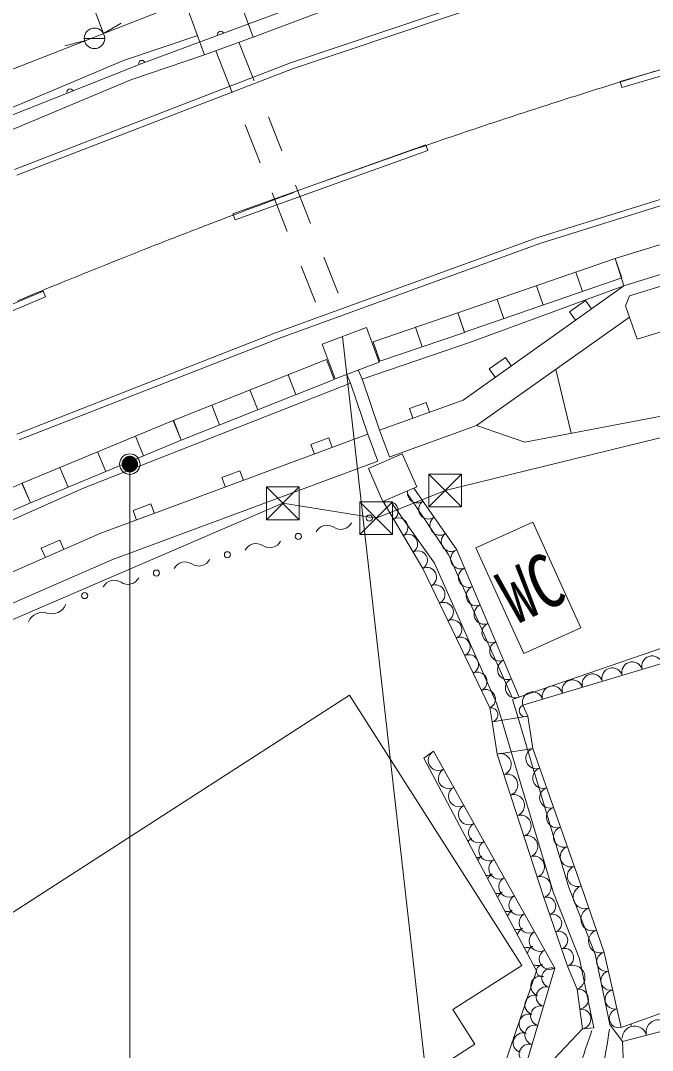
# Model space of a CAD drawing. Units: millimetres, scale not verified. Extents: x 40000 to 680000, y 20000 to 380000.
# Drawn here: x 378968 to 394387, y 276807 to 301940 of the extents above; entities that cross this region are included whole.
import ezdxf
from ezdxf.enums import TextEntityAlignment as Align

# ---------------------------------------------------------------- set-up
doc = ezdxf.new("R2010")
doc.units = ezdxf.units.MM
doc.header["$LTSCALE"] = 1000
doc.linetypes.add('CHAIN', pattern=[18.5, 12, -1.5, 3.5, -1.5])
for name, color, linetype, lineweight in [('M-BGD', 7, 'Continuous', 13), ('M-BMK', 2, 'CHAIN', 13), ('M-STR-STR3', 7, 'Continuous', 13), ('M-STR-STRC', 7, 'Continuous', 13)]:
    doc.layers.add(name, color=color, linetype=linetype, lineweight=lineweight)
doc.styles.add('ＭＳ ゴシック', font='')
doc.styles.get('ＭＳ ゴシック').set_extended_font_data('MS Gothic')

# ---------------------------------------------------------------- blocks, each defined once
blk = doc.blocks.new('filled_dot')
at = {"color": 0, "linetype": 'Continuous', "lineweight": -2, "const_width": 1.25}
blk.add_lwpolyline([(-0.625, 0, 1), (0.625, 0, 1)], format="xyb", close=True, dxfattribs=at)

msp = doc.modelspace()

# ---------------------------------------------------------------- linework, layer by layer
at = {"layer": 'M-BGD'}
for p, q in [((378790, 307401), (380992, 301625)), ((392491, 303245), (385555, 300907)), ((392536, 303102), (385606, 300765)), ((384641, 301537), (384193, 302757)), ((382762, 302318), (378370, 300598)), ((385766, 302313), (381930, 300894)), ((383008, 302322), (383456, 301102)), ((384641, 301537), (386339, 302166)), ((380989, 301628), (381426, 301873)), ((393603, 300453), (398432, 301858)), ((398474, 301714), (393645, 300309)), ((380529, 301445), (380044, 301321)), ((380521, 301506), (381021, 301506)), ((381482, 300964), (383296, 301576)), ((383456, 301102), (384641, 301537)), ((384294, 301410), (384667, 300468)), ((381659, 300496), (383456, 301102)), ((383731, 301203), (384135, 300181)), ((378223, 299594), (381482, 300964)), ((381930, 300894), (378418, 299503)), ((385555, 300907), (378817, 298309)), ((385606, 300765), (378874, 298170)), ((378414, 299131), (381659, 300496)), ((393645, 300309), (393603, 300453)), ((385015, 299590), (385342, 298764)), ((384446, 299397), (384814, 298467)), ((384151, 297222), (388860, 298908)), ((388860, 298908), (388910, 298766)), ((388910, 298766), (384201, 297080)), ((391593, 296642), (397313, 298427)), ((391641, 296500), (397355, 298283)), ((385674, 297924), (386045, 296988)), ((385104, 297734), (385476, 296796)), ((384201, 297080), (384151, 297222)), ((385192, 294317), (391593, 296642)), ((385245, 294177), (391641, 296500)), ((394559, 296466), (393480, 296133)), ((386371, 296164), (386719, 295286)), ((389640, 294805), (393480, 296133)), ((393480, 296133), (393686, 295464)), ((393480, 296133), (393643, 295660)), ((393824, 295223), (396910, 296169)), ((385813, 295945), (386162, 295064)), ((389803, 294332), (393643, 295660)), ((392520, 295801), (392683, 295328)), ((393686, 295464), (394765, 295797)), ((374933, 293413), (379519, 295336)), ((379519, 295336), (379577, 295197)), ((393686, 295464), (389768, 292680)), ((393686, 295464), (389944, 294094)), ((391560, 295469), (391723, 294996)), ((379577, 295197), (374991, 293275)), ((390600, 295137), (390763, 294664)), ((392366, 294833), (392758, 295111)), ((392758, 295111), (392903, 294907)), ((393727, 294979), (393824, 295223)), ((397181, 295130), (394019, 294165)), ((389640, 294805), (387574, 294102)), ((389640, 294805), (389801, 294331)), ((389640, 294805), (389803, 294332)), ((392366, 294833), (392511, 294629)), ((394019, 294165), (393727, 294979)), ((393826, 294704), (390095, 292054)), ((378874, 291846), (385192, 294317)), ((386326, 294040), (387406, 294446)), ((387406, 294446), (387722, 293604)), ((389801, 294331), (387735, 293629)), ((388607, 294454), (388768, 293980)), ((378932, 291708), (385245, 294177)), ((389944, 294094), (387304, 293186)), ((387574, 294102), (387735, 293629)), ((386643, 293198), (386326, 294040)), ((382694, 292184), (386431, 293666)), ((386431, 293666), (386623, 293183)), ((387722, 293604), (386643, 293198)), ((390407, 293441), (390799, 293719)), ((390799, 293719), (390943, 293515)), ((385498, 293296), (385689, 292813)), ((386929, 293306), (387019, 293092)), ((387210, 293411), (387300, 293199)), ((390407, 293441), (390552, 293237)), ((392029, 293428), (392406, 291870)), ((387019, 293092), (380519, 290533)), ((382890, 291702), (386623, 293183)), ((387019, 293092), (387443, 291843)), ((387300, 293199), (387726, 291943)), ((384564, 292926), (384756, 292442)), ((383631, 292556), (383823, 292072)), ((389768, 292680), (387726, 291943)), ((388458, 292473), (388866, 292620)), ((388866, 292620), (388951, 292385)), ((388458, 292473), (388543, 292238)), ((395816, 292520), (391276, 291655)), ((379003, 290649), (382694, 292184)), ((382690, 292182), (382890, 291702)), ((382698, 292185), (382890, 291702)), ((390095, 292054), (387964, 291285)), ((391276, 291655), (390095, 292054)), ((387443, 291843), (380930, 289428)), ((381769, 291799), (381969, 291319)), ((387443, 291843), (387686, 291186)), ((387726, 291943), (387968, 291291)), ((379206, 290170), (382890, 291702)), ((386054, 291594), (386488, 291755)), ((386054, 291594), (386141, 291360)), ((386488, 291755), (386575, 291521)), ((380848, 291416), (381048, 290936)), ((381563, 291290), (381532, 291244)), ((381611, 291307), (381563, 291290)), ((381642, 291306), (381611, 291307)), ((381704, 291277), (381642, 291306)), ((387457, 291006), (388281, 291368)), ((388281, 291368), (388634, 290563)), ((379927, 291033), (380127, 290553)), ((381192, 288778), (387686, 291186)), ((381532, 291244), (381533, 291211)), ((381533, 291211), (381549, 291179)), ((381549, 291179), (381613, 291134)), ((381613, 291134), (381645, 291101)), ((381645, 291101), (381690, 291072)), ((381690, 291072), (381721, 291022)), ((381720, 291244), (381704, 291277)), ((381720, 291211), (381720, 291244)), ((381533, 290999), (381532, 291030)), ((381543, 290974), (381533, 290999)), ((381564, 290946), (381543, 290974)), ((381611, 290931), (381564, 290946)), ((381644, 290931), (381611, 290931)), ((381669, 290938), (381644, 290931)), ((381705, 290961), (381669, 290938)), ((381720, 290994), (381705, 290961)), ((381721, 291022), (381720, 290994)), ((383883, 290789), (384317, 290950)), ((383883, 290789), (383969, 290555)), ((384317, 290950), (384404, 290716)), ((387810, 290201), (387457, 291006)), ((380519, 290533), (371419, 286502)), ((373036, 288049), (379003, 290649)), ((378999, 290647), (379206, 290170)), ((379007, 290650), (379206, 290170)), ((388634, 290563), (387810, 290201)), ((388564, 290532), (389612, 289027)), ((388411, 290394), (389420, 288896)), ((373249, 287575), (379206, 290170)), ((381712, 289984), (382146, 290145)), ((382146, 290145), (382233, 289911)), ((388782, 288571), (387813, 290203)), ((388025, 290162), (389068, 288702)), ((381712, 289984), (381798, 289750)), ((390080, 289069), (391465, 289699)), ((391465, 289699), (392637, 287121)), ((380930, 289428), (371884, 285486)), ((379473, 289066), (379926, 289263)), ((379473, 289066), (379573, 288836)), ((379926, 289263), (380025, 289034)), ((389612, 289027), (391137, 285427)), ((391252, 286491), (390080, 289069)), ((390992, 285377), (401892, 289140)), ((372174, 284849), (381192, 288778)), ((389420, 288896), (390961, 285419)), ((390422, 285165), (388782, 288571)), ((389068, 288702), (390585, 285280)), ((392637, 287121), (391252, 286491)), ((391224, 285229), (397050, 286987)), ((375417, 278006), (386991, 285475)), ((386991, 285475), (391202, 278879)), ((390585, 285280), (390709, 284865)), ((390975, 285371), (391108, 284927)), ((390474, 284828), (390422, 285165)), ((391224, 285229), (391343, 284963)), ((390474, 284828), (391343, 284963)), ((390597, 284037), (390474, 284828)), ((390709, 284865), (390941, 284091)), ((391108, 284927), (391340, 284153)), ((391466, 284173), (391343, 284963)), ((389046, 284109), (388809, 283939)), ((389046, 284109), (392002, 278815)), ((390597, 284037), (391466, 284173)), ((391734, 280538), (390597, 284037)), ((390941, 284091), (391971, 280649)), ((391340, 284153), (392350, 280780)), ((391466, 284173), (392646, 280820)), ((388809, 283939), (391562, 278753)), ((392350, 280780), (392993, 279156)), ((392646, 280820), (393210, 279200)), ((392317, 278866), (391734, 280538)), ((391971, 280649), (392608, 279041)), ((392608, 279041), (392958, 277355)), ((392993, 279156), (393349, 277436)), ((393210, 279200), (393621, 277363)), ((389517, 277803), (391202, 278879)), ((391562, 278753), (390776, 276452)), ((392002, 278815), (391172, 276019)), ((392551, 278298), (392317, 278866)), ((397871, 278895), (393621, 277363)), ((392678, 277336), (392551, 278298)), ((398289, 278219), (393661, 277027)), ((389517, 277803), (390055, 276960)), ((391991, 276604), (392678, 277336)), ((392678, 277336), (392958, 277355)), ((393661, 277027), (393349, 277436)), ((390055, 276960), (386009, 274377)), ((393661, 277027), (393870, 272050))]:
    msp.add_line(p, q, dxfattribs=at)
at = {"layer": 'M-BGD', "color": 30}
for p, q in [((394874, 291828), (389329, 290470)), ((389729, 290870), (388929, 290870)), ((388929, 290870), (388929, 290070)), ((389729, 290870), (388929, 290070)), ((388929, 290870), (389729, 290070)), ((389729, 290070), (389729, 290870)), ((385767, 290559), (384967, 290559)), ((384967, 290559), (384967, 289759)), ((385767, 290559), (384967, 289759)), ((384967, 290559), (385767, 289759)), ((385767, 289759), (385767, 290559)), ((389329, 290470), (387643, 289798)), ((385367, 290159), (367521, 282478)), ((387643, 289798), (385367, 290159)), ((388043, 290198), (387243, 290198)), ((387243, 290198), (387243, 289398)), ((388043, 290198), (387243, 289398)), ((387243, 290198), (388043, 289398)), ((388043, 289398), (388043, 290198)), ((388929, 290070), (389729, 290070)), ((384967, 289759), (385767, 289759)), ((387243, 289398), (388043, 289398))]:
    msp.add_line(p, q, dxfattribs=at)
at = {"layer": 'M-BGD'}
for centre, radius in [((380771, 301506), 250), ((381634, 291116), 250), ((387478, 289797), 75), ((385747, 289350), 75), ((384016, 288903), 75), ((382284, 288455), 75), ((380530, 287907), 75)]:
    msp.add_circle(centre, radius, dxfattribs=at)
for centre, radius, start, end in [((383848, 301604), 75, 20.2983, 200.2983), ((381930, 300894), 75, 20.2983, 201.6147), ((380174, 300198), 75, 21.6147, 201.6147), ((388649, 290410), 241, 166.5143, 304.8402), ((387952, 289969), 232, 300.6844, 120.6844), ((388924, 290015), 241, 124.8402, 304.8402), ((388189, 289569), 232, 300.6844, 120.6844), ((389199, 289620), 241, 124.8402, 304.8402), ((386446, 289324), 300, 56.2877, 152.6909), ((386779, 289823), 300, 236.2877, 332.6909), ((388426, 289170), 232, 300.6844, 120.6844), ((389474, 289224), 241, 124.8402, 304.8402), ((384715, 288877), 300, 56.2877, 152.6909), ((385048, 289376), 300, 236.2877, 332.6909), ((389707, 288802), 244, 112.9649, 292.9649), ((383316, 288928), 300, 236.2877, 332.6909), ((388663, 288770), 232, 300.6844, 120.6844), ((382983, 288429), 300, 56.2877, 152.6909), ((388884, 288358), 236, 295.71, 115.71), ((389898, 288352), 244, 112.9649, 292.9649), ((381252, 287982), 300, 56.2877, 152.6909), ((381585, 288481), 300, 236.2877, 332.6909), ((389089, 287932), 236, 295.71, 115.71), ((390088, 287902), 244, 112.9649, 292.9649), ((379734, 287829), 366, 251.6396, 338.3814), ((389294, 287506), 236, 295.71, 115.71), ((390279, 287452), 244, 112.9649, 292.9649), ((379503, 287134), 366, 71.6396, 158.3814), ((389499, 287080), 236, 295.71, 115.71), ((390470, 287002), 244, 112.9649, 292.9649), ((389704, 286655), 236, 295.71, 115.71), ((390660, 286552), 244, 112.9649, 292.9649), ((389909, 286229), 236, 295.71, 115.71), ((390851, 286102), 244, 112.9649, 292.9649), ((393894, 286034), 254, 16.7878, 196.7878), ((394379, 286181), 254, 16.7878, 196.7878), ((390114, 285803), 236, 295.71, 115.71), ((393408, 285888), 254, 16.7878, 196.7878), ((391042, 285652), 244, 112.9649, 292.9649), ((392437, 285595), 254, 16.7878, 196.7878), ((392923, 285741), 254, 16.7878, 196.7878), ((390319, 285378), 236, 295.71, 115.71), ((391466, 285302), 254, 16.7878, 196.7878), ((391952, 285448), 254, 16.7878, 196.7878), ((390448, 284996), 170, 278.7495, 98.7495), ((391283, 285096), 146, 114.2346, 294.2346), ((389169, 283888), 253, 119.1759, 299.1759), ((390678, 283787), 263, 288.0075, 108.0075), ((391550, 283933), 254, 109.3933, 289.3933), ((389416, 283447), 253, 119.1759, 299.1759), ((390840, 283288), 263, 288.0075, 108.0075), ((391719, 283454), 254, 109.3933, 289.3933), ((389662, 283006), 253, 119.1759, 299.1759), ((391003, 282788), 263, 288.0075, 108.0075), ((391888, 282975), 254, 109.3933, 289.3933), ((389908, 282565), 253, 119.1759, 299.1759), ((391165, 282288), 263, 288.0075, 108.0075), ((392056, 282496), 254, 109.3933, 289.3933), ((390154, 282124), 253, 119.1759, 299.1759), ((392225, 282017), 254, 109.3933, 289.3933), ((390102, 281766), 252, 119.3723, 146.9591), ((391328, 281788), 263, 288.0075, 108.0075), ((390401, 281683), 253, 119.1759, 299.1759), ((392393, 281538), 254, 109.3933, 289.3933), ((390102, 281766), 252, 268.9565, 299.3723), ((390349, 281326), 252, 119.3723, 150.2475), ((391490, 281288), 263, 288.0075, 108.0075), ((390647, 281242), 253, 119.1759, 299.1759), ((392562, 281059), 254, 109.3933, 289.3933), ((390349, 281326), 252, 265.6681, 299.3723), ((390597, 280886), 252, 119.3723, 153.6599), ((390893, 280800), 253, 119.1759, 299.1759), ((391653, 280788), 263, 288.0075, 108.0075), ((392740, 280550), 286, 109.173, 289.173), ((390597, 280886), 252, 262.2556, 299.3723), ((390844, 280447), 252, 119.3723, 157.2254), ((391140, 280359), 253, 119.1759, 299.1759), ((391807, 280329), 221, 289.2286, 109.2286), ((390844, 280447), 252, 258.6902, 299.3723), ((391092, 280007), 252, 119.3723, 160.9825), ((392928, 280010), 286, 109.173, 289.173), ((391386, 279918), 253, 119.1759, 299.1759), ((391953, 279911), 221, 289.2286, 109.2286), ((391092, 280007), 252, 254.9331, 299.3723), ((391339, 279567), 252, 119.3723, 164.9856), ((393116, 279470), 286, 109.173, 289.173), ((391632, 279477), 253, 119.1759, 299.1759), ((392099, 279493), 221, 289.2286, 109.2286), ((391339, 279567), 252, 250.93, 299.3723), ((391587, 279128), 252, 119.3723, 169.3151), ((391878, 279036), 253, 119.1759, 299.1759), ((392244, 279075), 221, 289.2286, 109.2286), ((393261, 278970), 235, 102.6403, 282.6403), ((391587, 279128), 252, 246.6004, 299.3723), ((391702, 278750), 144, 101.8233, 281.8233), ((391932, 278582), 243, 73.4876, 253.4876), ((392434, 278582), 307, 292.3689, 112.3689), ((393364, 278511), 235, 102.6403, 282.6403), ((391660, 278378), 242, 72.8125, 252.8125), ((391794, 278116), 243, 73.4876, 253.4876), ((392583, 278057), 242, 277.4997, 97.4997), ((393467, 278052), 235, 102.6403, 282.6403), ((391517, 277916), 242, 72.8125, 252.8125), ((391656, 277650), 243, 73.4876, 253.4876), ((392646, 277576), 242, 277.4997, 97.4997), ((393570, 277593), 235, 102.6403, 282.6403), ((391374, 277454), 242, 72.8125, 252.8125), ((394532, 277252), 300, 14.4385, 194.4385), ((391231, 276993), 242, 72.8125, 252.8125), ((391518, 277184), 243, 73.4876, 253.4876), ((393951, 277102), 300, 14.4385, 178.8994), ((394167, 277467), 300, 182.8912, 194.4385), ((391380, 276718), 243, 73.4876, 253.4876), ((393370, 276952), 300, 14.4385, 14.4398)]:
    msp.add_arc(centre, radius, start, end, dxfattribs=at)
for points, knots in [([(393646, 268729), (393048, 269625), (392450, 270521), (392116, 271531), (392040, 271760), (391977, 271996), (391936, 272233), (391753, 273299), (392004, 274410), (392316, 275464), (392500, 276088), (392705, 276693), (392911, 277297)], [0, 0, 0, 0, 1, 1, 1, 2, 2, 2, 3, 3, 3, 4, 4, 4, 4]), ([(393342, 277323), (393281, 276958), (393219, 276594), (393143, 276234), (393010, 275603), (392832, 274988), (392689, 274345), (392558, 273761), (392456, 273155), (392551, 272584), (392659, 271939), (393020, 271340), (393391, 270773), (393698, 270304), (394012, 269858), (394326, 269412)], [0, 0, 0, 0, 1, 1, 1, 2, 2, 2, 3, 3, 3, 4, 4, 4, 5, 5, 5, 5])]:
    msp.add_open_spline(points, degree=3, knots=knots, dxfattribs=at)
at = {"layer": 'M-BMK'}
for points in [[(382833, 296685), (382920, 296719), (383005, 296751), (383087, 296783), (383166, 296814), (383243, 296844), (383318, 296872), (383390, 296900), (383460, 296927), (383528, 296953), (383594, 296978), (383658, 297003), (383720, 297026), (383839, 297072), (383951, 297115), (384057, 297155), (384155, 297192), (384248, 297227), (384335, 297260), (384416, 297291), (384492, 297319), (384564, 297346), (384631, 297372), (384694, 297395), (384812, 297439), (384915, 297478), (385005, 297512), (385085, 297541), (385154, 297567), (385214, 297589), (385320, 297629), (385400, 297658), (385519, 297702), (385639, 297746)], [(378890, 295101), (379012, 295152), (379131, 295201), (379246, 295248), (379358, 295294), (379466, 295339), (379571, 295382), (379673, 295423), (379771, 295464), (379866, 295503), (379959, 295540), (380048, 295577), (380135, 295612), (380219, 295646), (380300, 295679), (380379, 295711), (380456, 295742), (380530, 295772), (380602, 295801), (380671, 295829), (380739, 295856), (380804, 295883), (380930, 295933), (381049, 295981), (381160, 296026), (381265, 296067), (381362, 296106), (381454, 296143), (381540, 296177), (381621, 296209), (381697, 296239), (381767, 296267), (381834, 296293), (381959, 296343), (382068, 296386), (382163, 296423), (382247, 296456), (382320, 296485), (382384, 296510), (382496, 296554), (382580, 296586), (382643, 296611), (382738, 296648), (382833, 296685)]]:
    msp.add_lwpolyline(points, dxfattribs=at)
for start, end in [(104.12474, 107.70573), (107.70573, 109.93725)]:
    msp.add_arc((440919, 147599), 160000, start, end, dxfattribs=at)
at = {"layer": 'M-STR-STR3'}
msp.add_line((392096, 247609), (386824, 294227), dxfattribs=at)
at = {"layer": 'M-STR-STRC'}
msp.add_line((381634, 291116), (381634, 255673), dxfattribs=at)

# ---------------------------------------------------------------- block references
at = {"layer": 'M-STR-STRC', "xscale": 160, "yscale": 160, "rotation": 270}
msp.add_blockref('filled_dot', (381634, 291116), dxfattribs=at)

# ---------------------------------------------------------------- texts
at = {"layer": 'M-BGD', "style": 'ＭＳ ゴシック', "width": 0.8}
msp.add_text('WC', height=1320, rotation=25.183, dxfattribs=at).set_placement((391224, 286830), align=Align.BOTTOM_LEFT)

doc.saveas('drawing.dxf')
